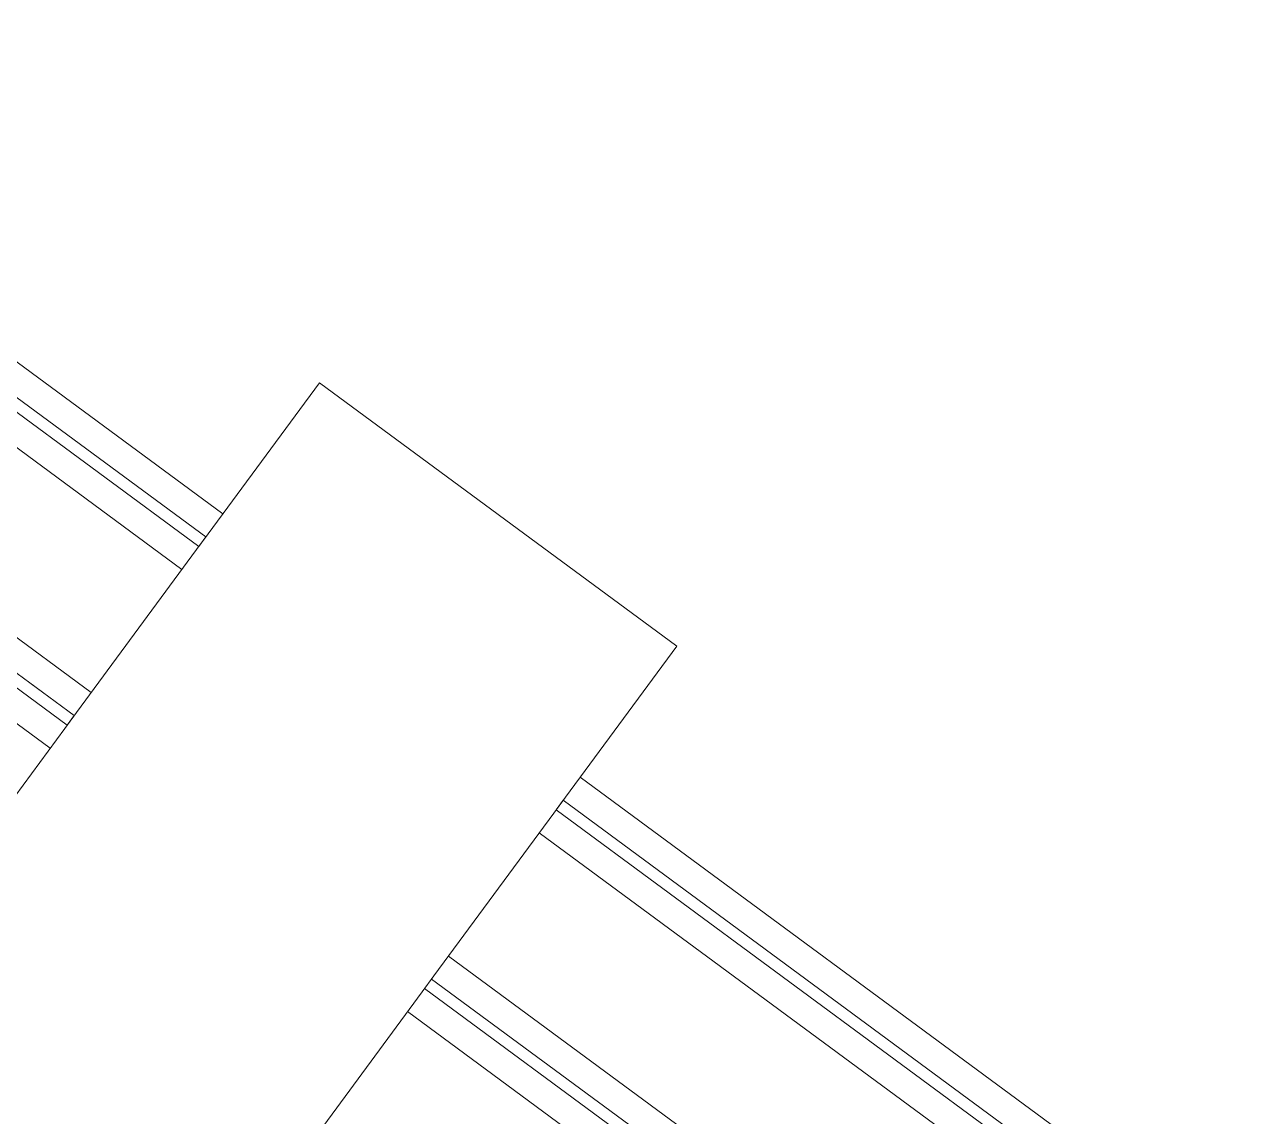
# Model space of a CAD drawing. Header units: metres. Extents: x 432095 to 435012, y 2470938 to 2473256.
# Drawn here: x 433772.4809 to 433772.731, y 2471292.3434 to 2471292.5647 of the extents above; entities that cross this region are included whole.
import ezdxf

# ---------------------------------------------------------------- set-up
doc = ezdxf.new("R2010")
doc.units = ezdxf.units.M
doc.header["$MEASUREMENT"] = 0
doc.layers.add('cong trinh tram 110kv', color=7, linetype='Continuous', lineweight=5)

# ---------------------------------------------------------------- blocks, each defined once
blk = doc.blocks.new('MB D$0$mba 1')
at = {"layer": 'cong trinh tram 110kv'}
for p, q in [((-19322.71, 3802.45), (-19322.71, 3761.45)), ((-19232.71, 3802.45), (-19232.71, 3761.45)), ((-19486.55, 3766.45), (-19322.71, 3766.45)), ((-19232.71, 3766.45), (-19068.87, 3766.45)), ((-19322.71, 3761.45), (-19322.71, 3757.45)), ((-19232.71, 3757.45), (-19232.71, 3761.45)), ((-19322.71, 3760.65), (-19497.71, 3760.65)), ((-19322.71, 3758.25), (-19322.71, 3760.65)), ((-19057.71, 3760.65), (-19232.71, 3760.65)), ((-19232.71, 3760.65), (-19232.71, 3758.25)), ((-19497.71, 3758.25), (-19322.71, 3758.25)), ((-19322.71, 3757.45), (-19322.71, 3716.45)), ((-19232.71, 3758.25), (-19057.71, 3758.25)), ((-19232.71, 3757.45), (-19232.71, 3716.45)), ((-19322.71, 3752.45), (-19486.55, 3752.45)), ((-19068.87, 3752.45), (-19232.71, 3752.45)), ((-19486.55, 3721.45), (-19322.71, 3721.45)), ((-19232.71, 3721.45), (-19068.87, 3721.45)), ((-19322.71, 3716.45), (-19322.71, 3712.45)), ((-19232.71, 3712.45), (-19232.71, 3716.45)), ((-19322.71, 3715.65), (-19497.71, 3715.65)), ((-19322.71, 3713.25), (-19322.71, 3715.65)), ((-19057.71, 3715.65), (-19232.71, 3715.65)), ((-19232.71, 3715.65), (-19232.71, 3713.25)), ((-19497.71, 3713.25), (-19322.71, 3713.25)), ((-19322.71, 3712.45), (-19322.71, 3674.45)), ((-19232.71, 3713.25), (-19057.71, 3713.25)), ((-19232.71, 3712.45), (-19232.71, 3674.45)), ((-19322.71, 3707.45), (-19486.55, 3707.45)), ((-19068.87, 3707.45), (-19232.71, 3707.45)), ((-19322.71, 3674.45), (-19232.71, 3674.45))]:
    blk.add_line(p, q, dxfattribs=at)

msp = doc.modelspace()

# ---------------------------------------------------------------- block references
at = {"layer": 'cong trinh tram 110kv', "xscale": -0.001000000032834317, "yscale": 0.00100000003283925, "zscale": 0.001, "rotation": 143.6153590623919}
msp.add_blockref('MB D$0$mba 1', (433790.27619, 2471283.98794), dxfattribs=at)

doc.saveas('drawing.dxf')
